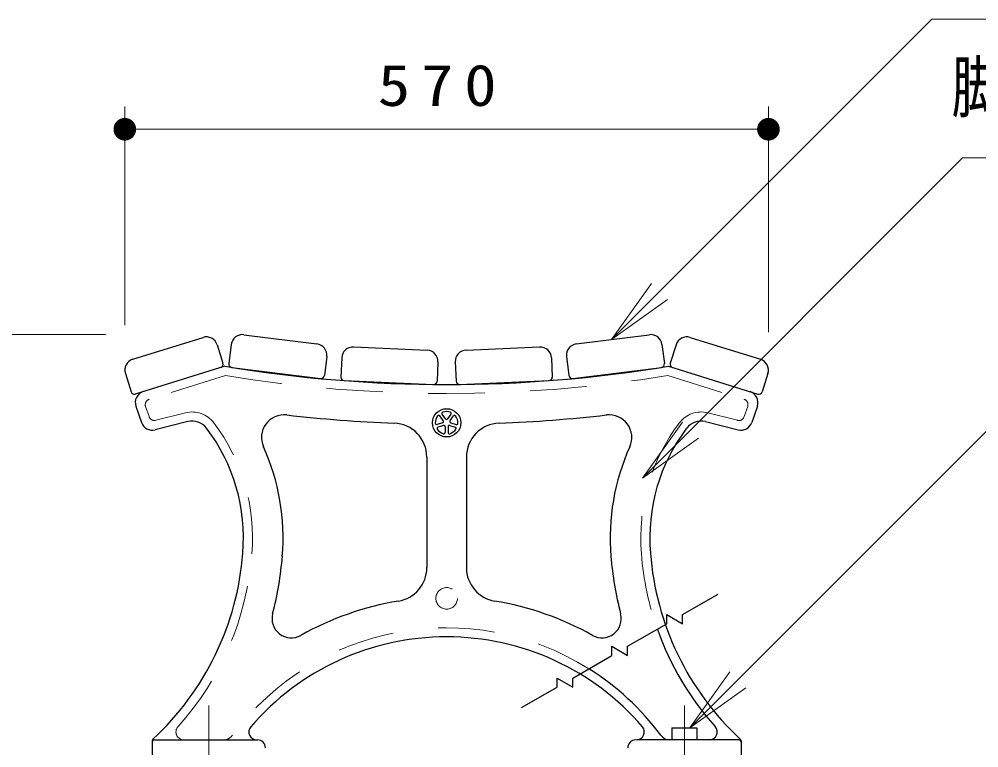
# Model space of a CAD drawing. Units: millimetres on the paper, scale 1:20. Extents: x -365 to 10, y -38 to 257.
# Drawn here: x -114.16 to -71.78, y 113.5 to 145.68 of the extents above; entities that cross this region are included whole.
import ezdxf

# ---------------------------------------------------------------- set-up
doc = ezdxf.new("R2010")
doc.units = ezdxf.units.MM
doc.linetypes.add('USER1', pattern=[4.5, 2.5, -2])
doc.linetypes.add('USER2', pattern=[6, 3, -1, 1, -1])
doc.layers.add('LY_1', color=7, linetype='Continuous', lineweight=25)
doc.styles.add('ＭＳ ゴシック', font='')
doc.styles.get('ＭＳ ゴシック').set_extended_font_data('MS Gothic')

# ---------------------------------------------------------------- blocks, each defined once
blk = doc.blocks.new('filled_dot')
at = {"color": 0, "linetype": 'Continuous', "lineweight": -2, "const_width": 1.25}
blk.add_lwpolyline([(-0.625, 0, 1), (0.625, 0, 1)], format="xyb", close=True, dxfattribs=at)

msp = doc.modelspace()

# ---------------------------------------------------------------- linework, layer by layer
at = {"layer": 'LY_1', "lineweight": 13}
for p, q in [((-109.492, 132.164), (-109.492, 141.817)), ((-81.071, 131.852), (-81.071, 141.817)), ((-109.492, 140.817), (-81.071, 140.817)), ((-88.001, 131.535), (-86.233, 134.01)), ((-88.001, 131.535), (-85.879, 133.656)), ((-85.526, 133.303), (-88.001, 131.535)), ((-110.325, 131.75), (-136.656, 131.75)), ((-86.637, 125.412), (-84.869, 127.887)), ((-86.637, 125.412), (-84.516, 127.534)), ((-84.162, 127.18), (-86.637, 125.412)), ((-84.54, 114.378), (-82.772, 116.853)), ((-84.54, 114.378), (-82.418, 116.499)), ((-82.065, 116.146), (-84.54, 114.378))]:
    msp.add_line(p, q, dxfattribs=at)
at = {"layer": 'LY_1', "color": 4}
for p, q in [((-109.141, 130.658), (-106.038, 131.626)), ((-104.232, 131.746), (-101.008, 131.338)), ((-89.554, 131.338), (-86.33, 131.746)), ((-84.525, 131.626), (-81.423, 130.658)), ((-105.412, 131.297), (-105.159, 130.486)), ((-104.791, 131.313), (-104.898, 130.47)), ((-99.389, 131.202), (-96.142, 131.064)), ((-94.42, 131.064), (-91.173, 131.202)), ((-85.771, 131.313), (-85.664, 130.47)), ((-85.151, 131.298), (-85.405, 130.486)), ((-100.575, 130.78), (-100.681, 129.936)), ((-99.91, 130.723), (-99.946, 129.874)), ((-95.664, 130.543), (-95.7, 129.694)), ((-94.898, 130.543), (-94.862, 129.694)), ((-90.652, 130.723), (-90.616, 129.874)), ((-89.988, 130.78), (-89.881, 129.936)), ((-105.081, 130.353), (-109.028, 129.122)), ((-104.768, 130.302), (-100.849, 129.806)), ((-89.713, 129.806), (-85.794, 130.302)), ((-85.481, 130.353), (-81.535, 129.122)), ((-109.469, 130.032), (-109.216, 129.22)), ((-99.803, 129.718), (-95.856, 129.55)), ((-94.706, 129.55), (-90.76, 129.718)), ((-81.094, 130.032), (-81.347, 129.221)), ((-109.004, 128.59), (-108.754, 127.865)), ((-81.558, 128.59), (-81.808, 127.865)), ((-106.714, 127.907), (-108.159, 127.543)), ((-83.849, 127.907), (-82.403, 127.543)), ((-96.156, 126.342), (-96.156, 121.459)), ((-94.406, 126.342), (-94.406, 121.459)), ((-108.281, 113.809), (-108.281, 112.853)), ((-108.181, 113.853), (-103.631, 113.853)), ((-82.381, 113.853), (-86.899, 113.853)), ((-82.281, 113.809), (-82.281, 112.853))]:
    msp.add_line(p, q, dxfattribs=at)
at = {"layer": 'LY_1', "linetype": 'USER1', "lineweight": 13}
for p, q in [((-105.053, 129.943), (-108.413, 128.895)), ((-85.51, 129.943), (-82.149, 128.895)), ((-108.575, 128.574), (-108.421, 128.126)), ((-81.987, 128.574), (-82.142, 128.126)), ((-106.811, 128.295), (-108.123, 127.965)), ((-83.751, 128.295), (-82.439, 127.965))]:
    msp.add_line(p, q, dxfattribs=at)
at = {"layer": 'LY_1'}
for p, q in [((-95.433, 127.956), (-95.578, 128.156)), ((-95.332, 128.029), (-95.477, 128.229)), ((-95.23, 128.029), (-95.085, 128.229)), ((-95.129, 127.955), (-94.984, 128.155)), ((-95.464, 127.859), (-95.699, 127.783)), ((-95.425, 127.74), (-95.661, 127.664)), ((-95.344, 127.681), (-95.344, 127.434)), ((-95.219, 127.681), (-95.219, 127.434)), ((-95.137, 127.74), (-94.902, 127.664)), ((-95.098, 127.859), (-94.863, 127.783)), ((-84.54, 114.378), (-77.469, 121.449)), ((-85.33, 114.378), (-85.33, 113.853)), ((-85.33, 114.378), (-84.233, 114.378)), ((-84.233, 114.378), (-84.233, 113.853))]:
    msp.add_line(p, q, dxfattribs=at)
at = {"layer": 'LY_1', "linetype": 'USER2', "lineweight": 13}
for p, q in [((-105.781, 115.378), (-105.781, 94.353)), ((-84.781, 115.378), (-84.781, 94.353))]:
    msp.add_line(p, q, dxfattribs=at)
at = {"layer": 'LY_1', "lineweight": 13}
for points in [[(-88.001, 131.535), (-73.858, 145.677), (-34.832, 145.677)], [(-86.637, 125.412), (-72.495, 139.554), (-39.462, 139.554)], [(-84.54, 114.378), (-71.262, 127.656), (-32.231, 127.656)]]:
    msp.add_lwpolyline(points, dxfattribs=at)
at = {"layer": 'LY_1'}
msp.add_lwpolyline([(-91.977, 115.277), (-90.407, 116.184), (-90.407, 116.584), (-89.714, 116.184), (-89.714, 116.584), (-87.982, 117.584), (-87.982, 117.984), (-87.289, 117.584), (-87.289, 117.984), (-85.557, 118.984), (-85.557, 119.384), (-84.864, 118.984), (-84.864, 119.384), (-83.294, 120.29)], dxfattribs=at)
msp.add_circle((-95.281, 127.853), 0.625, dxfattribs=at)
at = {"layer": 'LY_1', "linetype": 'USER1', "lineweight": 13}
msp.add_circle((-95.281, 120.103), 0.477, dxfattribs=at)
at = {"layer": 'LY_1', "color": 4}
for centre, radius, start, end in [((-105.889, 131.149), 0.5, 17.3255, 107.3254), ((-104.295, 131.25), 0.5, 82.789, 172.789), ((-86.267, 131.25), 0.5, 7.211, 97.211), ((-84.674, 131.149), 0.5, 72.6745, 162.6745), ((-101.071, 130.842), 0.5, 352.789, 82.789), ((-99.411, 130.702), 0.5, 87.5644, 177.5644), ((-96.163, 130.564), 0.5, 357.5645, 87.5644), ((-94.399, 130.564), 0.5, 92.4355, 182.4355), ((-91.152, 130.702), 0.5, 2.4355, 92.4355), ((-89.491, 130.842), 0.5, 97.211, 187.2109), ((-108.992, 130.181), 0.5, 107.3254, 197.3254), ((-81.571, 130.181), 0.5, 342.6746, 72.6745), ((-105.302, 130.441), 0.15, 287.3255, 17.3255), ((-95.281, 189.547), 60, 260.59955, 279.40046), ((-104.749, 130.451), 0.15, 172.789, 262.789), ((-85.813, 130.451), 0.15, 277.211, 7.211), ((-85.261, 130.442), 0.15, 162.6745, 252.6745), ((-100.83, 129.955), 0.15, 262.789, 352.789), ((-99.796, 129.868), 0.15, 177.5644, 267.5645), ((-95.85, 129.7), 0.15, 267.5645, 357.5645), ((-94.712, 129.7), 0.15, 182.4355, 272.4355), ((-90.766, 129.868), 0.15, 272.4355, 2.4355), ((-89.732, 129.955), 0.15, 187.211, 277.211), ((-109.073, 129.265), 0.15, 197.3254, 287.3255), ((-108.531, 128.753), 0.5, 107.3255, 199.0256), ((-82.031, 128.753), 0.5, 340.9743, 72.6745), ((-81.49, 129.265), 0.15, 252.6746, 342.6746), ((-102.459, 127.209), 1, 83.4321, 204.3453), ((-95.281, 189.547), 61.75, 263.43203, 267.84805), ((-95.281, 189.547), 61.75, 272.15193, 276.56795), ((-88.104, 127.209), 1, 335.6546, 96.5679), ((-108.281, 128.028), 0.5, 199.0256, 284.1381), ((-106.518, 127.132), 0.8, 37.2078, 104.1381), ((-112.253, 122.778), 8, 355.1631, 37.2078), ((-97.656, 126.342), 1.5, 0, 87.8481), ((-92.906, 126.342), 1.5, 92.1519, 180), ((-78.31, 122.778), 8, 142.7921, 184.8369), ((-84.044, 127.132), 0.8, 75.8619, 142.7921), ((-82.281, 128.028), 0.5, 255.8619, 340.9743), ((-112.253, 122.778), 9.75, 355.1631, 24.3454), ((-78.31, 122.778), 9.75, 155.6546, 184.8369), ((-116.745, 123.052), 12.5, 312.8186, 355.6485), ((-73.817, 123.052), 12.5, 184.3515, 227.1814), ((-116.745, 123.052), 14.25, 345.2467, 355.6485), ((-73.817, 123.052), 14.25, 184.3515, 194.7533), ((-97.656, 121.459), 1.5, 279.3297, 0), ((-92.906, 121.459), 1.5, 180, 260.6702), ((-95.281, 107.003), 13.15, 99.3298, 119.349), ((-95.281, 107.003), 13.15, 60.651, 80.6703), ((-102.143, 119.206), 0.85, 165.2467, 299.349), ((-88.419, 119.206), 0.85, 240.651, 14.7532), ((-73.817, 123.052), 12.9, 199.5176, 221.898), ((-95.281, 107.003), 11.4, 40.6611, 139.3389), ((-95.281, 107.003), 11.8, 36.6954, 57.8546), ((-103.663, 114.203), 0.35, 139.3389, 270), ((-86.899, 114.203), 0.35, 270, 40.6611), ((-83.68, 114.203), 0.35, 270, 41.898), ((-85.419, 114.353), 0.5, 216.6954, 270), ((-108.181, 113.809), 0.1, 132.8185, 180), ((-108.181, 113.753), 0.1, 90, 180), ((-103.631, 113.503), 0.35, 0, 90), ((-86.931, 113.503), 0.35, 90, 180), ((-82.381, 113.753), 0.1, 0, 90), ((-82.381, 113.809), 0.1, 0, 47.1812)]:
    msp.add_arc(centre, radius, start, end, dxfattribs=at)
at = {"layer": 'LY_1', "linetype": 'USER1', "lineweight": 13}
for centre, radius, start, end in [((-95.281, 189.547), 60.4, 260.68982, 279.31016), ((-108.339, 128.656), 0.25, 107.3256, 199.0255), ((-82.223, 128.656), 0.25, 340.9744, 72.6744), ((-108.184, 128.207), 0.25, 199.0255, 284.138), ((-106.518, 127.132), 1.2, 37.2077, 104.1383), ((-84.044, 127.132), 1.2, 75.862, 142.7921), ((-82.378, 128.207), 0.25, 255.862, 340.9745), ((-112.253, 122.778), 8.4, 355.1631, 37.2078), ((-78.31, 122.778), 8.4, 142.7921, 184.8369), ((-116.745, 123.052), 12.9, 318.102, 355.6485), ((-73.817, 123.052), 12.9, 184.3515, 199.5176), ((-95.281, 107.003), 11.8, 57.8546, 143.3046), ((-106.883, 114.203), 0.35, 138.102, 270), ((-105.144, 114.353), 0.5, 270, 323.3046)]:
    msp.add_arc(centre, radius, start, end, dxfattribs=at)
at = {"layer": 'LY_1'}
for centre, radius, start, end in [((-95.281, 127.853), 0.5, 142.6017, 181.3983), ((-95.629, 128.119), 0.0625, 36, 142.6029), ((-95.426, 128.266), 0.0625, 109.399, 216.0021), ((-95.281, 127.853), 0.5, 70.6017, 109.3983), ((-95.281, 128.066), 0.0625, 216.0017, 324), ((-95.136, 128.266), 0.0625, 324, 70.6029), ((-94.934, 128.119), 0.0625, 37.399, 144.0021), ((-95.281, 127.853), 0.5, 358.6017, 37.3983), ((-95.718, 127.842), 0.0625, 181.399, 288.0021), ((-95.641, 127.605), 0.0625, 108, 214.6029), ((-95.281, 127.853), 0.5, 214.6017, 253.3983), ((-95.483, 127.919), 0.0625, 288.0017, 36), ((-95.406, 127.681), 0.0625, 0.0016, 108), ((-95.156, 127.681), 0.0625, 72.0017, 180), ((-95.079, 127.919), 0.0625, 144.0017, 252), ((-95.281, 127.853), 0.5, 286.6017, 325.3983), ((-94.921, 127.605), 0.0625, 325.399, 72.0021), ((-94.844, 127.842), 0.0625, 252, 358.6029), ((-95.406, 127.434), 0.0625, 253.399, 0.0021), ((-95.156, 127.434), 0.0625, 180, 286.6029)]:
    msp.add_arc(centre, radius, start, end, dxfattribs=at)

# ---------------------------------------------------------------- block references
at = {"layer": 'LY_1', "lineweight": 13, "xscale": 0.4, "yscale": 0.4}
msp.add_blockref('filled_dot', (-109.492, 140.817), dxfattribs=at)
at = {"layer": 'LY_1', "lineweight": 13, "xscale": 0.4, "yscale": 0.4, "rotation": 180}
msp.add_blockref('filled_dot', (-81.071, 140.817), dxfattribs=at)

# ---------------------------------------------------------------- texts
at = {"layer": 'LY_1', "style": 'ＭＳ ゴシック'}
for s, insert, char_height, attachment_point in [('\\T1.64;\\W0.8;脚：鋳鉄\u3000ＦＣ\u3000２００', (-72.99, 142.554), 2.199, 4), ('\\T1.33;\\W1.15;570', (-95.461, 141.817), 1.833, 8)]:
    msp.add_mtext(s, dxfattribs=dict(at, insert=insert, char_height=char_height, attachment_point=attachment_point))

doc.saveas('drawing.dxf')
